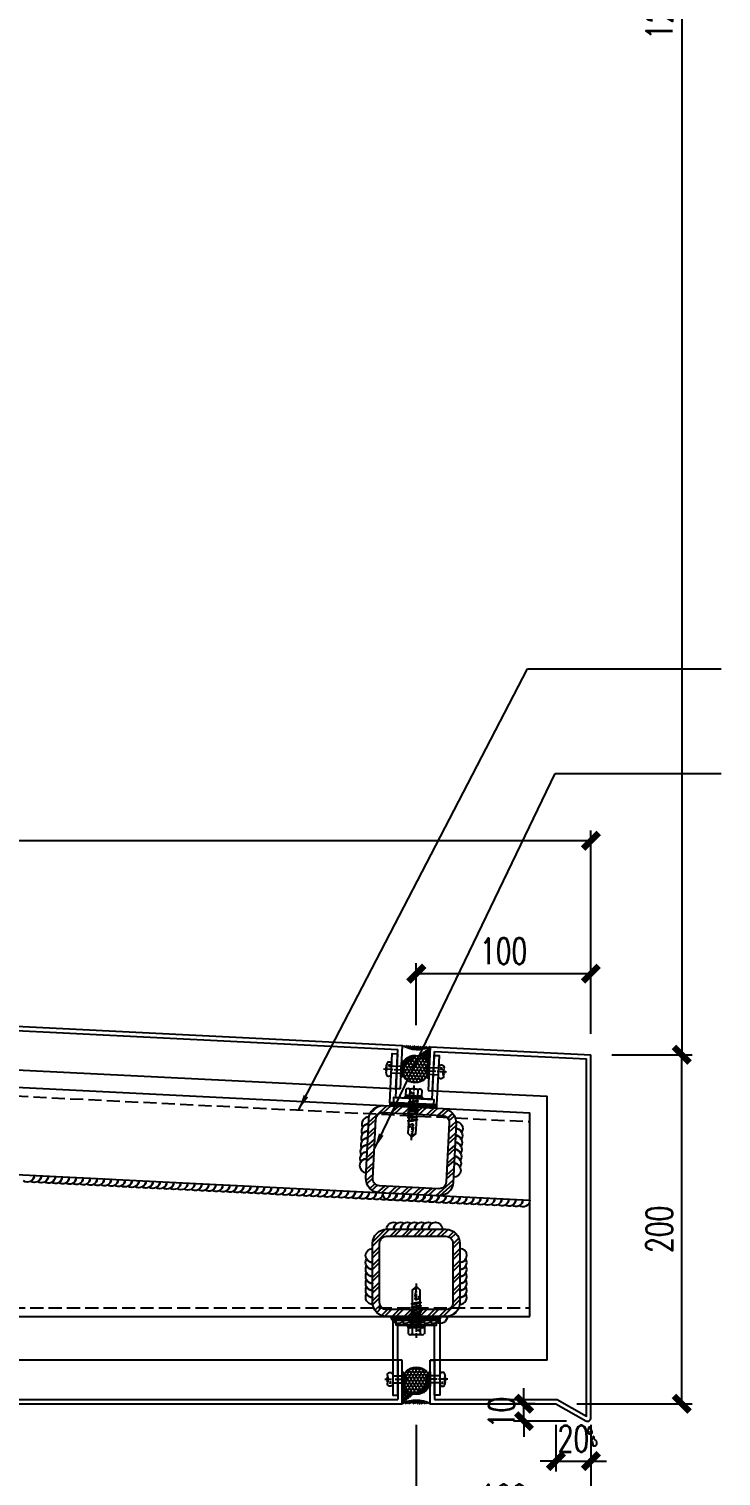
# Model space of a CAD drawing. Extents: x -160106 to 966792, y -663931 to 1550022.
# Drawn here: x -63858 to -63462, y -99146 to -98316 of the extents above; entities that cross this region are included whole.
import ezdxf
from ezdxf.enums import TextEntityAlignment as Align

# ---------------------------------------------------------------- set-up
doc = ezdxf.new("R2010")
doc.units = 0
for name, pattern in [('CENTER', [2, 1.25, -0.25, 0.25, -0.25]), ('ZN-CENTER', [2, 1.25, -0.25, 0.25, -0.25]), ('ZN-DASH', [0.35, 0.25, -0.1])]:
    doc.linetypes.add(name, pattern=pattern)
for name, color, linetype in [('!ZN1-填充-8', 8, 'Continuous'), ('!ZN3-玻璃幕墙-4', 4, 'Continuous'), ('!ZN3-铝板幕墙-3', 3, 'Continuous'), ('!ZN4-辅助材料-1', 1, 'Continuous'), ('!ZN4-配件-11', 11, 'Continuous'), ('!ZN5-钢材投影-40', 40, 'Continuous'), ('!ZN5-钢材断面-2', 2, 'Continuous'), ('!ZN5-铝材投影-112', 112, 'Continuous'), ('!ZN5-铝材断面-6', 6, 'Continuous'), ('!ZN6-虚线-8', 8, 'ZN-DASH'), ('DIM', 173, 'Continuous'), ('Fill', 8, 'Continuous'), ('焊缝', 8, 'Continuous')]:
    doc.layers.add(name, color=color, linetype=linetype)
doc.layers.add('@ZN-型材编号（非打印层）', color=8, linetype='Continuous', plot=False)
doc.styles.add('DHTEXT-1', font='ROMANS.shx', dxfattribs={"width": 0.7, "bigfont": 'CHINESE.shx'})
doc.dimstyles.new('ZN6', dxfattribs={"dimscale": 6, "dimtxt": 2.5, "dimasz": 1.5, "dimexe": 1, "dimexo": 2, "dimgap": 0.9, "dimtad": 1, "dimdec": 0, "dimdsep": 46, "dimtxsty": 'DHTEXT-1', "dimblk": 'ARCHTICK', "dimcen": 2.5, "dimclrd": 173, "dimclre": 173, "dimclrt": 7, "dimazin": 2, "dimtfac": 1, "dimtdec": 1, "dimtix": 1, "dimtmove": 2, "dimatfit": 3, "dimfxl": 0, "dimtolj": 1, "dimtzin": 0, "dimarcsym": 0})

# ---------------------------------------------------------------- blocks, each defined once
blk = doc.blocks.new('20180416.09092401')
at = {"layer": '!ZN4-辅助材料-1', "color": 145}
for centre, radius, start, end in [((5.13, -9.53), 3.93, 140.04949, 186.07029), ((2.17, -7.06), 0.08, 350.82295, 137.72158), ((4.09, -7.21), 1.84, 175.78116, 243.55768), ((2.57, -9.87), 1.35, 182.88886, 295.69869), ((2.88, -9.78), 1.25, 155.40413, 236.13113), ((2.13, -9.85), 1.61, 309.59649, 21.78906), ((2.88, -9.55), 0.8, 21.78906, 60.8756), ((8.22, -15.72), 4.91, 140.04949, 186.07029), ((5.02, -16.15), 1.69, 182.88886, 295.69869), ((5.41, -16.03), 1.56, 155.40413, 236.13113), ((4.53, -12.63), 0.1, 350.82295, 137.72158), ((6.92, -12.81), 2.3, 175.78116, 243.55768), ((4.47, -16.12), 2.01, 309.59649, 21.78906), ((5.41, -15.75), 1, 21.78906, 60.8756)]:
    blk.add_arc(centre, radius, start, end, dxfattribs=at)
blk = doc.blocks.new('A$Cf3634199')
at = {"layer": '!ZN3-铝板幕墙-3'}
blk.add_lwpolyline([(0.98, -25), (-5, -25), (-22.11, -34.79, -0.557537), (-25, -33), (-25, -33), (-25, 1.11)], format="xyb", dxfattribs=at)
blk.add_lwpolyline([(0.98, -22.5), (-5.66, -22.5), (-22.5, -32.13), (-22.5, 1.11)], dxfattribs=at)
at = {"layer": '!ZN5-铝材断面-6'}
blk.add_point((-25, -25), dxfattribs=at)
at = {"layer": '!ZN3-玻璃幕墙-4', "xscale": -1}
blk.add_blockref('20180416.09092401', (-22, -31.27), dxfattribs=at)
blk = doc.blocks.new('方管钢50x4')
at = {"layer": 'Fill'}
h = blk.add_hatch(dxfattribs=at)
h.set_pattern_fill('ANSI32', color=8, scale=0.5, style=0)
h.set_pattern_definition([(45, (-2819.7443, -883.732), (-3.367596, 3.367596), []), (45, (-2817.499, -883.732), (-3.367596, 3.367596), [])])
edge = h.paths.add_edge_path(flags=16)
edge.add_line((-17, 21), (17, 21))
edge.add_arc((17, 17), 4, 0, 90, ccw=False)
edge.add_line((21, 17), (21, -17))
edge.add_arc((17, -17), 4, 270, 360, ccw=False)
edge.add_line((17, -21), (-17, -21))
edge.add_arc((-17, -17), 4, 180, 270, ccw=False)
edge.add_line((-21, -17), (-21, 17))
edge.add_arc((-17, 17), 4, 90, 180, ccw=False)
edge = h.paths.add_edge_path()
edge.add_line((-17, 25), (17, 25))
edge.add_arc((17, 17), 8, 0, 90, ccw=False)
edge.add_line((25, 17), (25, -17))
edge.add_arc((17, -17), 8, 270, 360, ccw=False)
edge.add_line((17, -25), (-17, -25))
edge.add_arc((-17, -17), 8, 180, 270, ccw=False)
edge.add_line((-25, -17), (-25, 17))
edge.add_arc((-17, 17), 8, 90, 180, ccw=False)
for points in [[(-17, 25), (17, 25, -0.414214), (25, 17), (25, -17, -0.414214), (17, -25), (-17, -25, -0.414214), (-25, -17), (-25, 17, -0.414214)], [(-17, 21), (17, 21, -0.414214), (21, 17), (21, -17, -0.414214), (17, -21), (-17, -21, -0.414214), (-21, -17), (-21, 17, -0.414214)]]:
    blk.add_lwpolyline(points, format="xyb", close=True)
at = {"layer": '@ZN-型材编号（非打印层）', "style": 'DHTEXT-1', "width": 0.7}
blk.add_text('50x4', height=2, dxfattribs=at).set_placement((-0.51, -23.04), align=Align.MIDDLE_CENTER)
blk = doc.blocks.new('*U2371')
at = {"layer": '!ZN5-钢材断面-2'}
blk.add_blockref('方管钢50x4', (0, 0), dxfattribs=at)
blk = doc.blocks.new('铝板16mm胶缝')
at = {"layer": '!ZN1-填充-8'}
h = blk.add_hatch(dxfattribs=at)
h.set_pattern_fill('HONEY', color=256, scale=0.7, angle=-270, style=0)
h.set_pattern_definition([(90, (10097.3199, 185.0233), (-0.9623705, 1.666875), [1.11125, -2.2225]), (210, (10097.3199, 185.0233), (-0.962370845, -1.6668748), [1.11125, -2.2225]), (150, (10097.3199, 185.0233), (-1.924741345, 2e-07), [-2.2225, 1.11125])])
edge = h.paths.add_edge_path()
edge.add_ellipse((-8.5, 14.57), major_axis=(-8, 0), ratio=0.974793, start_angle=0, end_angle=360)
h = blk.add_hatch(dxfattribs=at)
h.set_pattern_fill('ANSI35', color=256, scale=0.5, angle=-270, style=0)
h.set_pattern_definition([(135, (0, 0), (-1.12253, -1.12253), []), (135, (0, 1.1225), (-1.12253, -1.12253), [1.984375, -0.396875, 0, -0.396875])])
edge = h.paths.add_edge_path()
edge.add_line((-0.51, 1.37), (-0.5, 14.57))
edge.add_line((-16.5, 1.37), (-16.5, 14.57))
edge.add_ellipse((-8.5, 14.57), major_axis=(-8, 0), ratio=0.974793, start_angle=0, end_angle=180)
edge.add_arc((-8.5, -14.45), 17.72, 63.16567, 116.83433)
at = {"layer": '!ZN4-辅助材料-1', "ltscale": 0.5}
blk.add_arc((-8.5, -14.45), 17.72, 63.16567, 116.83433, dxfattribs=at)
blk.add_ellipse((-8.5, 14.57), major_axis=(-8, 0), ratio=0.974793, dxfattribs=at)
at = {"layer": 'Defpoints', "ltscale": 0.5}
for p in [(-16.5, -0.63), (-8.5, -0.63), (-0.5, -0.63)]:
    blk.add_point(p, dxfattribs=at)
blk = doc.blocks.new('*U1991')
at = {"color": 0, "linetype": 'ZN-CENTER', "ltscale": 3}
blk.add_line((24, 0), (-7.28, 0), dxfattribs=at)
at = {"ltscale": 10}
for p, q in [((-5.45, -3.46), (-5.45, 3.46)), ((-1.02, 4.62), (-4.95, 4.62)), ((-1.02, 2.31), (-4.95, 2.31)), ((-0.55, -5.12), (-0.55, 5.12)), ((-0.17, 5.48), (0, 4.84)), ((0, -4.84), (0, 4.84)), ((0, 2.08), (14.29, 2.08)), ((1.42, 2.73), (2.2, -2.73)), ((3.22, 2.73), (4, -2.73)), ((5.02, 2.73), (5.8, -2.73)), ((6.82, 2.73), (7.6, -2.73)), ((8.62, 2.73), (9.4, -2.73)), ((10.42, 2.73), (11.2, -2.73)), ((12.22, 2.73), (13, -2.73)), ((-1.02, -2.31), (-4.95, -2.31)), ((-1.02, -4.62), (-4.95, -4.62)), ((-0.17, -5.48), (0, -4.84)), ((14.29, -2.09), (0, -2.09))]:
    blk.add_line(p, q, dxfattribs=at)
for points in [[(1.83, -2.09), (1.05, 2.08), (1.42, 2.73), (1.79, 2.08), (2.57, -2.09), (2.2, -2.73)], [(3.63, -2.09), (2.85, 2.08), (3.22, 2.73), (3.59, 2.08), (4.37, -2.09), (4, -2.73)], [(5.43, -2.09), (4.65, 2.08), (5.02, 2.73), (5.39, 2.08), (6.17, -2.09), (5.8, -2.73)], [(7.23, -2.09), (6.45, 2.08), (6.82, 2.73), (7.19, 2.08), (7.97, -2.09), (7.6, -2.73)], [(9.03, -2.09), (8.25, 2.08), (8.62, 2.73), (8.99, 2.08), (9.77, -2.09), (9.4, -2.73)], [(10.83, -2.09), (10.05, 2.08), (10.42, 2.73), (10.79, 2.08), (11.57, -2.09), (11.2, -2.73)], [(12.63, -2.09), (11.85, 2.08), (12.22, 2.73), (12.59, 2.08), (13.37, -2.09), (13, -2.73)]]:
    blk.add_lwpolyline(points, close=True, dxfattribs=at)
for points in [[(14.29, -2.09, -0.414214), (14.45, -2.24), (14.45, -2.32), (20.18, -2.32), (22, -0.26), (22, 0.26), (20.18, 2.32), (14.45, 2.32), (14.45, 2.24, -0.414214), (14.29, 2.08)], [(16.51, -2.32), (16.36, -1.2), (15.83, -1.52, -0.530462), (15.03, -1.17), (14.81, 0.1, -0.651316), (15.47, 0.54), (16, 0.21), (16.77, 0.66), (22, -0.26, -0.201226), (20.18, 2.32)]]:
    blk.add_lwpolyline(points, format="xyb", dxfattribs=at)
for centre, radius, start, end in [((-3.87, 3.46), 1.58, 133.17355, 226.82645), ((0.13, 0), 5.58, 155.5673, 204.4327), ((0.07, 3.46), 1.58, 133.17355, 226.82645), ((4.07, 0), 5.58, 155.5673, 204.4327), ((7.48, -2.87), 11.32, 132.49215, 138.60636), ((-3.87, -3.46), 1.58, 133.17355, 226.82645), ((0.07, -3.46), 1.58, 133.17355, 226.82645), ((7.48, 2.87), 11.32, 221.39356, 227.50785)]:
    blk.add_arc(centre, radius, start, end, dxfattribs=at)
at = {"layer": 'Defpoints', "color": 0, "ltscale": 10, "style": 'DHTEXT-1', "width": 0.7}
blk.add_text('5.5', height=1, rotation=90, dxfattribs=at).set_placement((-2.46, -0.93), align=Align.CENTER)
blk = doc.blocks.new('*U3563')
at = {"color": 0, "linetype": 'CENTER', "ltscale": 3}
blk.add_line((10.01, 0), (-2.45, 0), dxfattribs=at)
at = {"linetype": 'ByBlock', "lineweight": -2, "ltscale": 10}
for p, q in [((-1.2, -3), (-1.2, 3)), ((0, 4.2), (0, -4.2)), ((5.5, 2), (0, 2)), ((5.5, 2.5), (5.5, -2.5)), ((5.5, -2), (0, -2))]:
    blk.add_line(p, q, dxfattribs=at)
for centre, radius, start, end in [((4.42, 0), 5.96, 160.39505, 199.60495), ((0, 3), 1.2, 90, 180), ((7, 2.5), 1.5, 348.44804, 180), ((16.17, 0), 8, 164.33085, 195.66915), ((6.19, 0), 2.67, 323.22662, 36.78433), ((0, -3), 1.2, 180, 270), ((7, -2.5), 1.5, 180, 11.55196)]:
    blk.add_arc(centre, radius, start, end, dxfattribs=at)
at = {"layer": 'Defpoints', "color": 0, "ltscale": 10, "style": 'DHTEXT-1', "width": 0.7}
blk.add_text('D4', height=1, rotation=90, dxfattribs=at).set_placement((7.37, -1.85), align=Align.CENTER)
blk = doc.blocks.new('_ArchTick')
at = {"color": 0, "linetype": 'ByBlock', "const_width": 0.4}
blk.add_lwpolyline([(-0.5, -0.5), (0.5, 0.5)], dxfattribs=at)
blk = doc.blocks.new('*D3393')
at = {"layer": 'Defpoints', "color": 0, "ltscale": 60, "transparency": 16777216}
for p in [(-63636.56, -99104.2), (-63536.56, -99104.2), (-63536.56, -99170.87)]:
    blk.add_point(p, dxfattribs=at)
at = {"layer": 'DIM', "color": 173, "linetype": 'ByBlock', "lineweight": -2, "ltscale": 60, "transparency": 16777216}
for p, q in [((-63636.56, -99116.2), (-63636.56, -99176.87)), ((-63536.56, -99116.2), (-63536.56, -99176.87)), ((-63636.56, -99170.87), (-63536.56, -99170.87))]:
    blk.add_line(p, q, dxfattribs=at)
at = {"layer": 'DIM', "color": 173, "lineweight": -2, "ltscale": 60, "transparency": 16777216, "xscale": 9, "yscale": 9, "zscale": 9, "rotation": 180}
blk.add_blockref('_ArchTick', (-63636.56, -99170.87), dxfattribs=at)
at = {"layer": 'DIM', "color": 173, "lineweight": -2, "ltscale": 60, "transparency": 16777216, "xscale": 9, "yscale": 9, "zscale": 9}
blk.add_blockref('_ArchTick', (-63536.56, -99170.87), dxfattribs=at)
at = {"layer": 'DIM', "color": 7, "ltscale": 60, "transparency": 16777216, "insert": (-63586.56, -99157.97), "char_height": 15, "attachment_point": 5, "style": 'DHTEXT-1'}
blk.add_mtext('\\A1;100', dxfattribs=at)
blk = doc.blocks.new('*D3394')
at = {"layer": 'Defpoints', "color": 0, "ltscale": 60, "transparency": 16777216}
for p in [(-64836.56, -99104.2), (-63536.56, -99104.2), (-64836.56, -99213.82)]:
    blk.add_point(p, dxfattribs=at)
at = {"layer": 'DIM', "color": 173, "linetype": 'ByBlock', "lineweight": -2, "ltscale": 60, "transparency": 16777216}
for p, q in [((-64836.56, -99116.2), (-64836.56, -99219.82)), ((-63536.56, -99116.2), (-63536.56, -99219.82)), ((-63536.56, -99213.82), (-64836.56, -99213.82))]:
    blk.add_line(p, q, dxfattribs=at)
at = {"layer": 'DIM', "color": 173, "lineweight": -2, "ltscale": 60, "transparency": 16777216, "xscale": 9, "yscale": 9, "zscale": 9, "rotation": 180}
blk.add_blockref('_ArchTick', (-64836.56, -99213.82), dxfattribs=at)
at = {"layer": 'DIM', "color": 173, "lineweight": -2, "ltscale": 60, "transparency": 16777216, "xscale": 9, "yscale": 9, "zscale": 9}
blk.add_blockref('_ArchTick', (-63536.56, -99213.82), dxfattribs=at)
at = {"layer": 'DIM', "color": 7, "ltscale": 60, "transparency": 16777216, "insert": (-64186.56, -99200.92), "char_height": 15, "attachment_point": 5, "style": 'DHTEXT-1'}
blk.add_mtext('\\A1;1300', dxfattribs=at)
blk = doc.blocks.new('*D3395')
at = {"layer": 'Defpoints', "color": 0, "ltscale": 60, "transparency": 16777216}
for p in [(-63574.87, -99104.2), (-63556.56, -99104.2), (-63538.56, -99114.2)]:
    blk.add_point(p, dxfattribs=at)
at = {"layer": 'DIM', "color": 173, "linetype": 'ByBlock', "lineweight": -2, "ltscale": 60, "transparency": 16777216}
for p, q in [((-63574.87, -99104.2), (-63574.87, -99095.2)), ((-63568.56, -99104.2), (-63580.87, -99104.2)), ((-63574.87, -99114.2), (-63574.87, -99104.2)), ((-63550.56, -99114.2), (-63580.87, -99114.2)), ((-63574.87, -99114.2), (-63574.87, -99123.2))]:
    blk.add_line(p, q, dxfattribs=at)
at = {"layer": 'DIM', "color": 173, "lineweight": -2, "ltscale": 60, "transparency": 16777216, "xscale": 9, "yscale": 9, "zscale": 9}
for p, rotation in [((-63574.87, -99104.2), 270), ((-63574.87, -99114.2), 90)]:
    blk.add_blockref('_ArchTick', p, dxfattribs=dict(at, rotation=rotation))
at = {"layer": 'DIM', "color": 7, "ltscale": 60, "transparency": 16777216, "insert": (-63587.77, -99109.2), "char_height": 15, "attachment_point": 5, "rotation": 90, "style": 'DHTEXT-1'}
blk.add_mtext('\\A1;10', dxfattribs=at)
blk = doc.blocks.new('*D3396')
at = {"layer": 'Defpoints', "color": 0, "ltscale": 60, "transparency": 16777216}
for p in [(-63556.56, -99104.2), (-63536.56, -99104.2), (-63536.56, -99137.07)]:
    blk.add_point(p, dxfattribs=at)
at = {"layer": 'DIM', "color": 173, "linetype": 'ByBlock', "lineweight": -2, "ltscale": 60, "transparency": 16777216}
for p, q in [((-63556.56, -99116.2), (-63556.56, -99143.07)), ((-63536.56, -99116.2), (-63536.56, -99143.07)), ((-63556.56, -99137.07), (-63565.56, -99137.07)), ((-63556.56, -99137.07), (-63536.56, -99137.07)), ((-63536.56, -99137.07), (-63527.56, -99137.07))]:
    blk.add_line(p, q, dxfattribs=at)
at = {"layer": 'DIM', "color": 173, "lineweight": -2, "ltscale": 60, "transparency": 16777216, "xscale": 9, "yscale": 9, "zscale": 9}
blk.add_blockref('_ArchTick', (-63556.56, -99137.07), dxfattribs=at)
at = {"layer": 'DIM', "color": 173, "lineweight": -2, "ltscale": 60, "transparency": 16777216, "xscale": 9, "yscale": 9, "zscale": 9, "rotation": 180}
blk.add_blockref('_ArchTick', (-63536.56, -99137.07), dxfattribs=at)
at = {"layer": 'DIM', "color": 7, "ltscale": 60, "transparency": 16777216, "insert": (-63546.56, -99124.17), "char_height": 15, "attachment_point": 5, "style": 'DHTEXT-1'}
blk.add_mtext('\\A1;20', dxfattribs=at)
blk = doc.blocks.new('*D3397')
at = {"layer": 'Defpoints', "color": 0, "ltscale": 60, "transparency": 16777216}
for p in [(-63536.56, -98904.2), (-63484.52, -98904.2), (-63556.56, -99104.2)]:
    blk.add_point(p, dxfattribs=at)
at = {"layer": 'DIM', "color": 173, "linetype": 'ByBlock', "lineweight": -2, "ltscale": 60, "transparency": 16777216}
for p, q in [((-63524.56, -98904.2), (-63478.52, -98904.2)), ((-63484.52, -99104.2), (-63484.52, -98904.2)), ((-63544.56, -99104.2), (-63478.52, -99104.2))]:
    blk.add_line(p, q, dxfattribs=at)
at = {"layer": 'DIM', "color": 173, "lineweight": -2, "ltscale": 60, "transparency": 16777216, "xscale": 9, "yscale": 9, "zscale": 9}
for p, rotation in [((-63484.52, -98904.2), 90), ((-63484.52, -99104.2), 270)]:
    blk.add_blockref('_ArchTick', p, dxfattribs=dict(at, rotation=rotation))
at = {"layer": 'DIM', "color": 7, "ltscale": 60, "transparency": 16777216, "insert": (-63497.42, -99004.2), "char_height": 15, "attachment_point": 5, "rotation": 90, "style": 'DHTEXT-1'}
blk.add_mtext('\\A1;200', dxfattribs=at)
blk = doc.blocks.new('*D3398')
at = {"layer": 'Defpoints', "color": 0, "ltscale": 60, "transparency": 16777216}
for p in [(-64536.56, -98781.55), (-64536.56, -98838.2), (-63536.56, -98904.2)]:
    blk.add_point(p, dxfattribs=at)
at = {"layer": 'DIM', "color": 173, "linetype": 'ByBlock', "lineweight": -2, "ltscale": 60, "transparency": 16777216}
for p, q in [((-64536.56, -98826.2), (-64536.56, -98775.55)), ((-63536.56, -98892.2), (-63536.56, -98775.55)), ((-63536.56, -98781.55), (-64536.56, -98781.55))]:
    blk.add_line(p, q, dxfattribs=at)
at = {"layer": 'DIM', "color": 173, "lineweight": -2, "ltscale": 60, "transparency": 16777216, "xscale": 9, "yscale": 9, "zscale": 9, "rotation": 180}
blk.add_blockref('_ArchTick', (-64536.56, -98781.55), dxfattribs=at)
at = {"layer": 'DIM', "color": 173, "lineweight": -2, "ltscale": 60, "transparency": 16777216, "xscale": 9, "yscale": 9, "zscale": 9}
blk.add_blockref('_ArchTick', (-63536.56, -98781.55), dxfattribs=at)
at = {"layer": 'DIM', "color": 7, "ltscale": 60, "transparency": 16777216, "insert": (-64036.56, -98768.65), "char_height": 15, "attachment_point": 5, "style": 'DHTEXT-1'}
blk.add_mtext('\\A1;1000', dxfattribs=at)
blk = doc.blocks.new('*D3399')
at = {"layer": 'Defpoints', "color": 0, "ltscale": 60, "transparency": 16777216}
for p in [(-63536.56, -98857.68), (-63636.56, -98899.2), (-63536.56, -98904.2)]:
    blk.add_point(p, dxfattribs=at)
at = {"layer": 'DIM', "color": 173, "linetype": 'ByBlock', "lineweight": -2, "ltscale": 60, "transparency": 16777216}
for p, q in [((-63636.56, -98887.2), (-63636.56, -98851.68)), ((-63636.56, -98857.68), (-63536.56, -98857.68)), ((-63536.56, -98892.2), (-63536.56, -98851.68))]:
    blk.add_line(p, q, dxfattribs=at)
at = {"layer": 'DIM', "color": 173, "lineweight": -2, "ltscale": 60, "transparency": 16777216, "xscale": 9, "yscale": 9, "zscale": 9, "rotation": 180}
blk.add_blockref('_ArchTick', (-63636.56, -98857.68), dxfattribs=at)
at = {"layer": 'DIM', "color": 173, "lineweight": -2, "ltscale": 60, "transparency": 16777216, "xscale": 9, "yscale": 9, "zscale": 9}
blk.add_blockref('_ArchTick', (-63536.56, -98857.68), dxfattribs=at)
at = {"layer": 'DIM', "color": 7, "ltscale": 60, "transparency": 16777216, "insert": (-63586.56, -98844.78), "char_height": 15, "attachment_point": 5, "style": 'DHTEXT-1'}
blk.add_mtext('\\A1;100', dxfattribs=at)
blk = doc.blocks.new('*D3412')
at = {"layer": 'Defpoints', "color": 0, "ltscale": 60, "transparency": 16777216}
for p in [(-63556.56, -97704.2), (-63536.56, -98904.2), (-63484.52, -98904.2)]:
    blk.add_point(p, dxfattribs=at)
at = {"layer": 'DIM', "color": 173, "linetype": 'ByBlock', "lineweight": -2, "ltscale": 60, "transparency": 16777216}
for p, q in [((-63544.56, -97704.2), (-63478.52, -97704.2)), ((-63484.52, -97704.2), (-63484.52, -98904.2)), ((-63524.56, -98904.2), (-63478.52, -98904.2))]:
    blk.add_line(p, q, dxfattribs=at)
at = {"layer": 'DIM', "color": 173, "lineweight": -2, "ltscale": 60, "transparency": 16777216, "xscale": 9, "yscale": 9, "zscale": 9}
for p, rotation in [((-63484.52, -97704.2), 90), ((-63484.52, -98904.2), 270)]:
    blk.add_blockref('_ArchTick', p, dxfattribs=dict(at, rotation=rotation))
at = {"layer": 'DIM', "color": 7, "ltscale": 60, "transparency": 16777216, "insert": (-63497.42, -98304.2), "char_height": 15, "attachment_point": 5, "rotation": 90, "style": 'DHTEXT-1'}
blk.add_mtext('\\A1;1200', dxfattribs=at)

msp = doc.modelspace()

# ---------------------------------------------------------------- hatches: boundary and pattern name
at = {"layer": '!ZN1-填充-8'}
h = msp.add_hatch(dxfattribs=at)
h.set_pattern_fill('NET3', color=256, scale=0.4, angle=537.13759, style=0)
h.set_pattern_definition([(177.1375948, (-42695.9178, -59932.22), (-0.063420774, -1.26841547), []), (237.1375948, (-42695.9178, -59932.22), (1.066769633, -0.689131736), []), (297.1375948, (-42695.9178, -59932.22), (1.130190407, 0.579283734), [])])
h.paths.add_polyline_path([(-63651.69, -98931.49), (-63651.79, -98933.48), (-63624.82, -98934.83), (-63624.72, -98932.83)])
h = msp.add_hatch(dxfattribs=at)
h.set_pattern_fill('NET3', color=256, scale=0.4, angle=360, style=0)
h.set_pattern_definition([(360, (-82605.157, -139053.2901), (2e-15, 1.27), []), (60, (-82605.157, -139053.2901), (-1.099852263, 0.635), []), (120, (-82605.157, -139053.2901), (-1.099852263, -0.635), [])])
h.paths.add_polyline_path([(-63623.06, -99056.2), (-63623.06, -99054.2), (-63650.06, -99054.2), (-63650.06, -99056.2)])

# ---------------------------------------------------------------- linework, layer by layer
at = {"layer": '!ZN3-铝板幕墙-3', "ltscale": 40}
for p, q in [((-64536.62, -98856.7), (-63647.17, -98901.17)), ((-64536.56, -98854.2), (-63644.55, -98898.8)), ((-64537.18, -98879.2), (-63645.8, -98923.77)), ((-63628.57, -98899.6), (-63536.56, -98904.2)), ((-63626.2, -98902.22), (-63539.06, -98906.58)), ((-63539.06, -99078.09), (-63539.06, -98906.58)), ((-63536.56, -99078.09), (-63536.56, -98904.2)), ((-63629.82, -98924.57), (-63561.56, -98927.98)), ((-63561.56, -99079.2), (-63561.56, -98927.98))]:
    msp.add_line(p, q, dxfattribs=at)
at = {"layer": '!ZN3-铝板幕墙-3'}
for p, q in [((-63644.55, -98898.8), (-63645.8, -98923.77)), ((-63628.57, -98899.6), (-63629.82, -98924.57)), ((-63648.3, -98923.65), (-63647.17, -98901.17)), ((-63627.32, -98924.69), (-63626.2, -98902.22)), ((-63645.8, -98923.77), (-63648.3, -98923.65)), ((-63647.06, -99079.2), (-63647.06, -99101.7)), ((-63644.56, -99104.2), (-63644.56, -99079.2)), ((-63628.56, -99104.2), (-63628.56, -99079.2)), ((-63628.56, -99079.2), (-63626.06, -99079.2)), ((-63626.06, -99079.2), (-63626.06, -99101.7))]:
    msp.add_line(p, q, dxfattribs=at)
at = {"layer": '!ZN3-铝板幕墙-3', "ltscale": 40}
for points in [[(-63644.56, -99079.2), (-64561.56, -99079.2)], [(-63561.56, -99079.2), (-63628.56, -99079.2)], [(-64561.56, -99101.7), (-63647.06, -99101.7)], [(-64561.56, -99104.2), (-63644.56, -99104.2)], [(-63628.56, -99104.2), (-63556.56, -99104.2)], [(-63626.06, -99101.7), (-63555.9, -99101.7)]]:
    msp.add_lwpolyline(points, dxfattribs=at)
at = {"layer": '!ZN4-辅助材料-1', "ltscale": 5}
for points in [[(-63651.69, -98931.49), (-63651.79, -98933.48), (-63624.82, -98934.83), (-63624.72, -98932.83)], [(-63623.06, -99056.2), (-63623.06, -99054.2), (-63650.06, -99054.2), (-63650.06, -99056.2)]]:
    msp.add_lwpolyline(points, close=True, dxfattribs=at)
at = {"layer": '!ZN5-钢材投影-40'}
for p, q in [((-64306.4, -98900.75), (-63571.56, -98937.49)), ((-63571.56, -98987.56), (-63571.56, -98937.49)), ((-64308.9, -98950.69), (-63571.56, -98987.56)), ((-63571.56, -99054.2), (-63571.56, -98954.2)), ((-64571.56, -99054.2), (-63571.56, -99054.2))]:
    msp.add_line(p, q, dxfattribs=at)
at = {"layer": '!ZN5-铝材投影-112'}
for points in [[(-63626.72, -98932.73), (-63651.69, -98931.49), (-63650.29, -98903.52), (-63647.3, -98903.67), (-63648.54, -98928.64), (-63626.57, -98929.74)], [(-63649.69, -98931.59), (-63624.72, -98932.83), (-63623.33, -98904.87), (-63626.32, -98904.72), (-63627.57, -98929.69), (-63649.54, -98928.59)], [(-63625.06, -99056.2), (-63650.06, -99056.2), (-63650.06, -99099.2), (-63647.06, -99099.2), (-63647.06, -99059.2), (-63625.06, -99059.2)], [(-63648.06, -99056.2), (-63623.06, -99056.2), (-63623.06, -99099.2), (-63626.06, -99099.2), (-63626.06, -99059.2), (-63648.06, -99059.2)]]:
    msp.add_lwpolyline(points, close=True, dxfattribs=at)
at = {"layer": '!ZN6-虚线-8', "ltscale": 30}
for p, q in [((-64306.65, -98905.75), (-63571.81, -98942.49)), ((-64571.56, -99049.2), (-63571.56, -99049.2))]:
    msp.add_line(p, q, dxfattribs=at)
at = {"layer": '焊缝', "ltscale": 30}
for points in [[(-63663.56, -98939.88, 0.57735), (-63667.33, -98945.69, -0.267949), (-63663.77, -98943.87, 0.57735), (-63667.54, -98949.69, -0.267949), (-63663.97, -98947.87, 0.57735), (-63667.74, -98953.68, -0.267949), (-63664.18, -98951.86, 0.57735), (-63667.95, -98957.67, -0.267949), (-63664.39, -98955.86, 0.57735), (-63668.16, -98961.67, -0.267949), (-63664.6, -98959.85, 0.57735), (-63668.37, -98965.66, -0.267949), (-63664.8, -98963.85, 1), (-63665.22, -98971.84, 1)], [(-63613.75, -98942.37, -0.57735), (-63610.58, -98948.53, 0.267949), (-63613.95, -98946.36, -0.57735), (-63610.77, -98952.52, 0.267949), (-63614.14, -98950.36, -0.57735), (-63610.97, -98956.52, 0.267949), (-63614.33, -98954.35, -0.57735), (-63611.16, -98960.51, 0.267949), (-63614.52, -98958.35, -0.57735), (-63611.35, -98964.51, 0.267949), (-63614.71, -98962.35, -0.57735), (-63611.54, -98968.5, 0.267949), (-63614.91, -98966.34, -1), (-63615.29, -98974.33, -1)], [(-63623.83, -98984.94, -0.57735), (-63629.99, -98988.1, 0.267949), (-63627.82, -98984.74, -0.57735), (-63633.99, -98987.9, 0.267949), (-63631.82, -98984.54, -0.57735), (-63637.98, -98987.7, 0.267949), (-63635.81, -98984.34, -0.57735), (-63641.98, -98987.5, 0.267949), (-63639.81, -98984.14, -0.57735), (-63645.97, -98987.3, 0.267949), (-63643.8, -98983.95, -0.57735), (-63649.97, -98987.11, 0.267949), (-63647.8, -98983.75, -1), (-63655.79, -98983.35, -1)], [(-63653.56, -99004.2, -0.57735), (-63647.56, -99000.74, 0.267949), (-63649.56, -99004.2, -0.57735), (-63643.56, -99000.74, 0.267949), (-63645.56, -99004.2, -0.57735), (-63639.56, -99000.74, 0.267949), (-63641.56, -99004.2, -0.57735), (-63635.56, -99000.74, 0.267949), (-63637.56, -99004.2, -0.57735), (-63631.56, -99000.74, 0.267949), (-63633.56, -99004.2, -0.57735), (-63627.56, -99000.74, 0.267949), (-63629.56, -99004.2, -1), (-63621.56, -99004.2, -1)], [(-63661.49, -99047.23, -0.57735), (-63664.97, -99041.23, 0.267949), (-63661.5, -99043.23, -0.57735), (-63664.98, -99037.23, 0.267949), (-63661.51, -99039.23, -0.57735), (-63664.98, -99033.23, 0.267949), (-63661.52, -99035.23, -0.57735), (-63664.99, -99029.23, 0.267949), (-63661.52, -99031.23, -0.57735), (-63665, -99025.23, 0.267949), (-63661.53, -99027.23, -0.57735), (-63665.01, -99021.23, 0.267949), (-63661.54, -99023.23, -1), (-63661.55, -99015.23, -1)], [(-63611.63, -99047.23, 0.57735), (-63608.15, -99041.23, -0.267949), (-63611.62, -99043.23, 0.57735), (-63608.14, -99037.23, -0.267949), (-63611.61, -99039.23, 0.57735), (-63608.14, -99033.23, -0.267949), (-63611.6, -99035.23, 0.57735), (-63608.13, -99029.23, -0.267949), (-63611.6, -99031.23, 0.57735), (-63608.12, -99025.23, -0.267949), (-63611.59, -99027.23, 0.57735), (-63608.11, -99021.23, -0.267949), (-63611.58, -99023.23, 1), (-63611.57, -99015.23, 1)], [(-63618.81, -99054.17, -0.57735), (-63624.81, -99057.64, 0.267949), (-63622.81, -99054.17, -0.57735), (-63628.81, -99057.64, 0.267949), (-63626.81, -99054.17, -0.57735), (-63632.81, -99057.64, 0.267949), (-63630.81, -99054.18, -0.57735), (-63636.81, -99057.65, 0.267949), (-63634.81, -99054.18, -0.57735), (-63640.81, -99057.65, 0.267949), (-63638.81, -99054.19, -0.57735), (-63644.81, -99057.66, 0.267949), (-63642.81, -99054.19, -1), (-63650.81, -99054.2, -1)]]:
    msp.add_lwpolyline(points, format="xyb", dxfattribs=at)
at = {"layer": '焊缝', "ltscale": 2000}
msp.add_lwpolyline([(-63571.56, -98987.56, -0.57735), (-63577.73, -98990.72, 0.267949), (-63575.55, -98987.36, -0.57735), (-63581.72, -98990.52, 0.267949), (-63579.55, -98987.16, -0.57735), (-63585.72, -98990.32, 0.267949), (-63583.54, -98986.96, -0.57735), (-63589.71, -98990.12, 0.267949), (-63587.54, -98986.76, -0.57735), (-63593.71, -98989.92, 0.267949), (-63591.53, -98986.56, -0.57735), (-63597.7, -98989.72, 0.267949), (-63595.53, -98986.36, -0.57735), (-63601.7, -98989.52, 0.267949), (-63599.52, -98986.16, -0.57735), (-63605.69, -98989.32, 0.267949), (-63603.52, -98985.96, -0.57735), (-63609.69, -98989.12, 0.267949), (-63607.51, -98985.76, -0.57735), (-63613.68, -98988.92, 0.267949), (-63611.51, -98985.56, -0.57735), (-63617.68, -98988.72, 0.267949), (-63615.5, -98985.36, -0.57735), (-63621.67, -98988.52, 0.267949), (-63619.5, -98985.16, -0.57735), (-63625.67, -98988.32, 0.267949), (-63623.49, -98984.96, -0.57735), (-63629.66, -98988.12, 0.267949), (-63627.49, -98984.76, -0.57735), (-63633.66, -98987.92, 0.267949), (-63631.49, -98984.56, -0.57735), (-63637.65, -98987.72, 0.267949), (-63635.48, -98984.36, -0.57735), (-63641.65, -98987.52, 0.267949), (-63639.48, -98984.16, -0.57735), (-63645.64, -98987.32, 0.267949), (-63643.47, -98983.96, -0.57735), (-63649.64, -98987.12, 0.267949), (-63647.47, -98983.76, -0.57735), (-63653.63, -98986.92, 0.267949), (-63651.46, -98983.56, -0.57735), (-63657.63, -98986.72, 0.267949), (-63655.46, -98983.36, -0.57735), (-63661.62, -98986.52, 0.267949), (-63659.45, -98983.16, -0.57735), (-63665.62, -98986.32, 0.267949), (-63663.45, -98982.96, -0.57735), (-63669.61, -98986.12, 0.267949), (-63667.44, -98982.76, -0.57735), (-63673.61, -98985.92, 0.267949), (-63671.44, -98982.56, -0.57735), (-63677.6, -98985.72, 0.267949), (-63675.43, -98982.36, -0.57735), (-63681.6, -98985.52, 0.267949), (-63679.43, -98982.16, -0.57735), (-63685.59, -98985.32, 0.267949), (-63683.42, -98981.96, -0.57735), (-63689.59, -98985.12, 0.267949), (-63687.42, -98981.76, -0.57735), (-63693.58, -98984.92, 0.267949), (-63691.41, -98981.56, -0.57735), (-63697.58, -98984.72, 0.267949), (-63695.41, -98981.36, -0.57735), (-63701.57, -98984.53, 0.267949), (-63699.4, -98981.17, -0.57735), (-63705.57, -98984.33, 0.267949), (-63703.4, -98980.97, -0.57735), (-63709.56, -98984.13, 0.267949), (-63707.39, -98980.77, -0.57735), (-63713.56, -98983.93, 0.267949), (-63711.39, -98980.57, -0.57735), (-63717.55, -98983.73, 0.267949), (-63715.38, -98980.37, -0.57735), (-63721.55, -98983.53, 0.267949), (-63719.38, -98980.17, -0.57735), (-63725.54, -98983.33, 0.267949), (-63723.37, -98979.97, -0.57735), (-63729.54, -98983.13, 0.267949), (-63727.37, -98979.77, -0.57735), (-63733.53, -98982.93, 0.267949), (-63731.36, -98979.57, -0.57735), (-63737.53, -98982.73, 0.267949), (-63735.36, -98979.37, -0.57735), (-63741.52, -98982.53, 0.267949), (-63739.35, -98979.17, -0.57735), (-63745.52, -98982.33, 0.267949), (-63743.35, -98978.97, -0.57735), (-63749.51, -98982.13, 0.267949), (-63747.34, -98978.77, -0.57735), (-63753.51, -98981.93, 0.267949), (-63751.34, -98978.57, -0.57735), (-63757.5, -98981.73, 0.267949), (-63755.33, -98978.37, -0.57735), (-63761.5, -98981.53, 0.267949), (-63759.33, -98978.17, -0.57735), (-63765.49, -98981.33, 0.267949), (-63763.32, -98977.97, -0.57735), (-63769.49, -98981.13, 0.267949), (-63767.32, -98977.77, -0.57735), (-63773.48, -98980.93, 0.267949), (-63771.31, -98977.57, -0.57735), (-63777.48, -98980.73, 0.267949), (-63775.31, -98977.37, -0.57735), (-63781.47, -98980.53, 0.267949), (-63779.3, -98977.17, -0.57735), (-63785.47, -98980.33, 0.267949), (-63783.3, -98976.97, -0.57735), (-63789.46, -98980.13, 0.267949), (-63787.29, -98976.77, -0.57735), (-63793.46, -98979.93, 0.267949), (-63791.29, -98976.57, -0.57735), (-63797.45, -98979.73, 0.267949), (-63795.28, -98976.37, -0.57735), (-63801.45, -98979.53, 0.267949), (-63799.28, -98976.17, -0.57735), (-63805.44, -98979.33, 0.267949), (-63803.27, -98975.97, -0.57735), (-63809.44, -98979.13, 0.267949), (-63807.27, -98975.77, -0.57735), (-63813.43, -98978.93, 0.267949), (-63811.26, -98975.57, -0.57735), (-63817.43, -98978.73, 0.267949), (-63815.26, -98975.37, -0.57735), (-63821.42, -98978.53, 0.267949), (-63819.25, -98975.17, -0.57735), (-63825.42, -98978.33, 0.267949), (-63823.25, -98974.97, -0.57735), (-63829.41, -98978.13, 0.267949), (-63827.24, -98974.77, -0.57735), (-63833.41, -98977.93, 0.267949), (-63831.24, -98974.57, -0.57735), (-63837.4, -98977.73, 0.267949), (-63835.23, -98974.37, -0.57735), (-63841.4, -98977.53, 0.267949), (-63839.23, -98974.17, -0.57735), (-63845.39, -98977.33, 0.267949), (-63843.22, -98973.97, -0.57735), (-63849.39, -98977.13, 0.267949), (-63847.22, -98973.77, -0.57735), (-63853.38, -98976.93, 0.267949), (-63851.21, -98973.57, -0.57735), (-63857.38, -98976.73, 0.267949), (-63855.21, -98973.37, -0.57735), (-63861.37, -98976.53, 0.267949)], format="xyb", dxfattribs=at)

# ---------------------------------------------------------------- block references
at = {"layer": '!ZN3-铝板幕墙-3', "ltscale": 1000, "xscale": -1}
msp.add_blockref('A$Cf3634199', (-63561.56, -99079.2), dxfattribs=at)
at = {"layer": '!ZN4-辅助材料-1', "rotation": 177.1375947738585}
msp.add_blockref('铝板16mm胶缝', (-63644.98, -98897.41), dxfattribs=at)
at = {"layer": '!ZN4-辅助材料-1'}
msp.add_blockref('铝板16mm胶缝', (-63628.06, -99105.57), dxfattribs=at)
at = {"layer": '!ZN4-配件-11', "color": 1}
for name, p, rotation in [('*U3563', (-63645.25, -98912.78), 177.1375947738585), ('*U1991', (-63638.06, -98929.16), 267.1375947738584), ('*U1991', (-63636.56, -99059.2), 89.99999999999997)]:
    msp.add_blockref(name, p, dxfattribs=dict(at, rotation=rotation))
at = {"layer": '!ZN4-配件-11', "color": 1, "xscale": -1, "rotation": 177.1375947483295}
msp.add_blockref('*U3563', (-63629.27, -98913.58), dxfattribs=at)
at = {"layer": '!ZN4-配件-11', "rotation": 177.1375969648522}
msp.add_blockref('*U2371', (-63639.56, -98959.13), dxfattribs=at)
at = {"layer": '!ZN4-配件-11'}
msp.add_blockref('*U2371', (-63636.56, -99029.2), dxfattribs=at)
at = {"layer": '!ZN4-配件-11', "color": 1, "xscale": -1}
msp.add_blockref('*U3563', (-63644.56, -99090.2), dxfattribs=at)
at = {"layer": '!ZN4-配件-11', "color": 1}
msp.add_blockref('*U3563', (-63628.56, -99090.2), dxfattribs=at)

# ---------------------------------------------------------------- dimensions: what is measured, and where the dimension line sits
at = {"layer": 'DIM', "ltscale": 60}
for base, p1, p2, picture, middle in [((-63484.52, -98904.2), (-63556.56, -97704.2), (-63536.56, -98904.2), '*D3412', (-63497.42, -98304.2)), ((-63484.52, -98904.2), (-63556.56, -99104.2), (-63536.56, -98904.2), '*D3397', (-63497.42, -99004.2)), ((-63574.87, -99104.2), (-63538.56, -99114.2), (-63556.56, -99104.2), '*D3395', (-63587.77, -99109.2))]:
    dim = msp.add_linear_dim(base=base, p1=p1, p2=p2, angle=90, dimstyle='ZN6', dxfattribs=at)
    dim.commit()
    dim.dimension.update_dxf_attribs({"geometry": picture, "text_midpoint": middle})
for base, p1, p2, picture, middle in [((-64536.56, -98781.55), (-63536.56, -98904.2), (-64536.56, -98838.2), '*D3398', (-64036.56, -98768.65)), ((-63536.56, -98857.68), (-63636.56, -98899.2), (-63536.56, -98904.2), '*D3399', (-63586.56, -98844.78)), ((-64836.56, -99213.82), (-63536.56, -99104.2), (-64836.56, -99104.2), '*D3394', (-64186.56, -99200.92)), ((-63536.56, -99170.87), (-63636.56, -99104.2), (-63536.56, -99104.2), '*D3393', (-63586.56, -99157.97)), ((-63536.56, -99137.07), (-63556.56, -99104.2), (-63536.56, -99104.2), '*D3396', (-63546.56, -99124.17))]:
    dim = msp.add_linear_dim(base=base, p1=p1, p2=p2, dimstyle='ZN6', dxfattribs=at)
    dim.commit()
    dim.dimension.update_dxf_attribs({"geometry": picture, "text_midpoint": middle})

# ---------------------------------------------------------------- leaders
at = {"layer": 'DIM'}
for points in [[(-63703.91, -98935.88), (-63572.91, -98682.9), (-63462.05, -98682.9)], [(-63660.53, -98958.08), (-63556.93, -98742.9), (-63462.05, -98742.9)]]:
    msp.add_leader(points, dimstyle='ZN6', dxfattribs=at)

doc.saveas('drawing.dxf')
